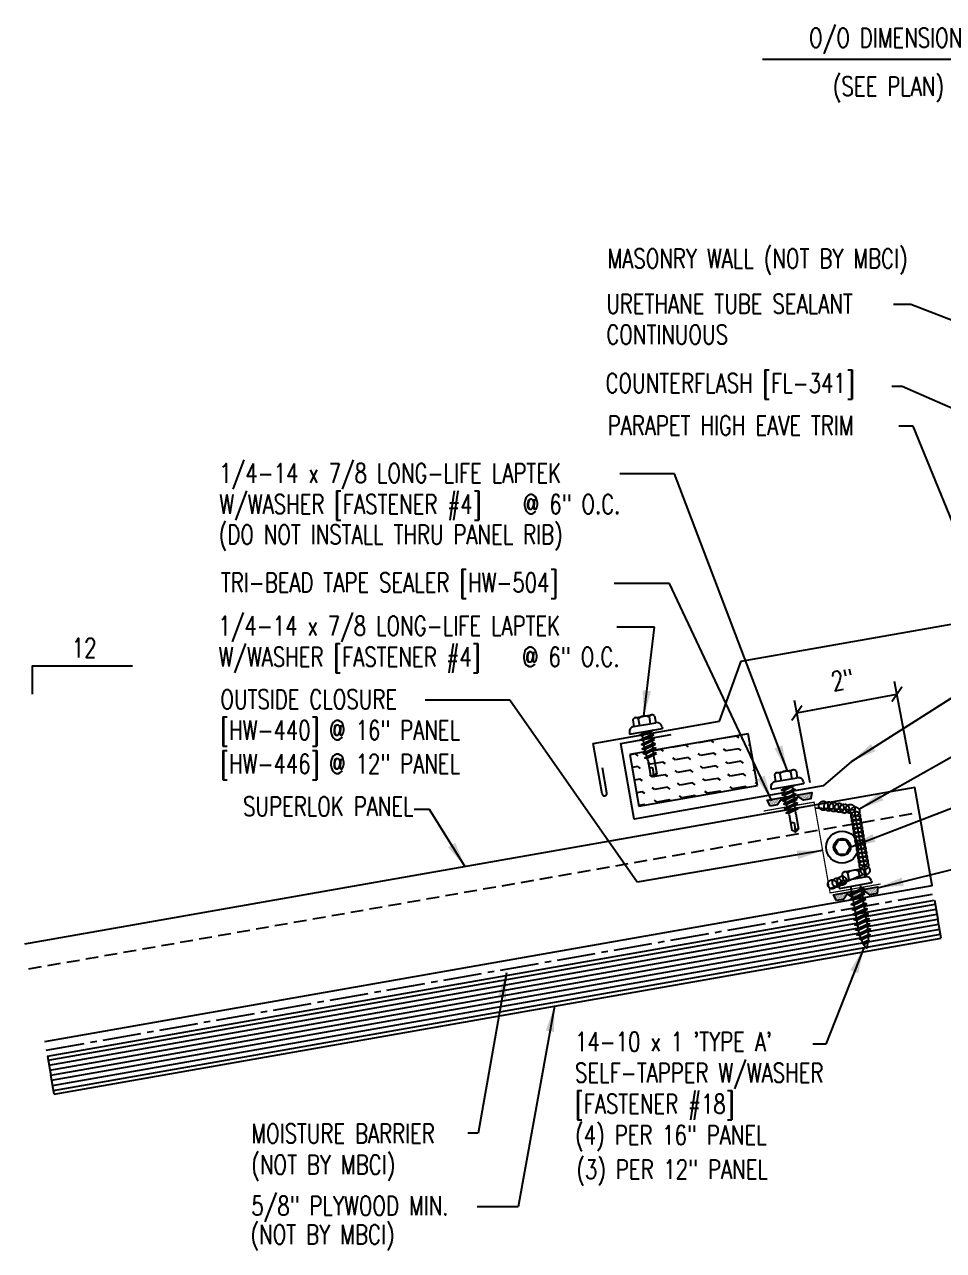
# Model space of a CAD drawing. Header units: inches. Extents: x 9.2 to 41.3, y 11.1 to 35.
# Drawn here: x 9.2 to 27.13, y 11.11 to 35.03 of the extents above; entities that cross this region are included whole.
import ezdxf
from ezdxf.enums import TextEntityAlignment as Align

# ---------------------------------------------------------------- set-up
doc = ezdxf.new("R2010")
doc.units = ezdxf.units.IN
doc.header["$MEASUREMENT"] = 0
doc.linetypes.add('CENTER2', pattern=[1.125, 0.75, -0.125, 0.125, -0.125])
doc.linetypes.add('DASH2', pattern=[0.1875, 0.125, -0.0625])
for name, color, linetype in [('BARRIER', 253, 'CENTER2'), ('CLO', 3, 'Continuous'), ('DIM', 2, 'Continuous'), ('FASTENER', 9, 'Continuous'), ('MARK', 1, 'Continuous'), ('PANEL', 11, 'Continuous'), ('SEALANT', 253, 'CENTER2'), ('TAPE', 8, 'Continuous'), ('TEXT', 2, 'Continuous'), ('THERMAL', 251, 'Continuous'), ('TRIM', 6, 'Continuous'), ('WOOD', 3, 'Continuous')]:
    doc.layers.add(name, color=color, linetype=linetype)
doc.styles.add('TEXT', font='SIMPLEX', dxfattribs={"width": 0.75, "height": 6})
doc.styles.add('TEXT1', font='ROMANS.shx', dxfattribs={"width": 0.75, "height": 0.375})
doc.dimstyles.new('DETAIL', dxfattribs={"dimscale": 4, "dimtxt": 0.375, "dimasz": 0.0625, "dimexe": 0.0625, "dimexo": 0.125, "dimgap": 0.0625, "dimtad": 1, "dimdec": 4, "dimzin": 3, "dimdsep": 46, "dimlunit": 4, "dimtxsty": 'TEXT1', "dimblk": 'ARCHTICK', "dimcen": 0.0625, "dimclrd": 7, "dimclre": 7, "dimclrt": 2, "dimadec": 0, "dimazin": 0, "dimtfac": 0.59375, "dimtdec": 4, "dimtmove": 0, "dimatfit": 3, "dimfxl": 0, "dimfrac": 2, "dimtolj": 1, "dimtzin": 3, "dimarcsym": 0})
doc.dimstyles.new('DETAIL$7', dxfattribs={"dimscale": 4, "dimtxt": 6, "dimasz": 0.125, "dimexe": 0.0625, "dimexo": 0.125, "dimgap": 0.0625, "dimtad": 1, "dimdec": 5, "dimzin": 3, "dimdsep": 46, "dimlunit": 4, "dimtxsty": 'TEXT', "dimblk": 'ARCHTICK', "dimcen": 0.0625, "dimclrd": 7, "dimclre": 7, "dimclrt": 2, "dimadec": 0, "dimazin": 0, "dimtfac": 0.666667, "dimtdec": 5, "dimtmove": 0, "dimatfit": 3, "dimfxl": 0, "dimfrac": 2, "dimtolj": 1, "dimtzin": 3, "dimarcsym": 0})

# ---------------------------------------------------------------- blocks, each defined once
blk = doc.blocks.new('MB_DW4')
at = {"layer": 'FASTENER'}
for p, q in [((-0.217, 0.305), (-0.217, 0.171)), ((-0.163, 0.337), (0.159, 0.337)), ((-0.108, 0.305), (-0.108, 0.171)), ((0.105, 0.305), (0.105, 0.171)), ((0.214, 0.305), (0.214, 0.171)), ((-0.326, 0.071), (-0.326, 0.037)), ((-0.326, 0.037), (0.322, 0.037)), ((-0.226, 0.171), (0.214, 0.171)), ((-0.141, -0.014), (0.037, 0.037)), ((-0.105, -0.034), (0.137, 0.035)), ((-0.088, 0.037), (-0.088, 0.001)), ((-0.088, 0.037), (0.085, 0.037)), ((0.085, 0.037), (0.134, 0.037)), ((0.085, 0.02), (0.085, -0.041)), ((0.137, 0.035), (0.134, 0.037)), ((0.322, 0.071), (0.322, 0.037)), ((-0.105, -0.034), (-0.141, -0.014)), ((-0.141, -0.105), (0.102, -0.036)), ((-0.105, -0.125), (-0.141, -0.105)), ((-0.141, -0.196), (0.102, -0.127)), ((-0.105, -0.216), (-0.141, -0.196)), ((-0.141, -0.287), (0.102, -0.217)), ((-0.105, -0.125), (0.137, -0.056)), ((-0.105, -0.216), (0.137, -0.147)), ((-0.105, -0.307), (0.137, -0.238)), ((-0.088, -0.029), (-0.088, -0.09)), ((-0.088, -0.12), (-0.088, -0.181)), ((-0.084, -0.27), (-0.088, -0.211)), ((0.084, -0.223), (0.085, -0.211)), ((0.085, -0.071), (0.085, -0.131)), ((0.085, -0.162), (0.085, -0.211)), ((0.137, -0.056), (0.102, -0.036)), ((0.137, -0.147), (0.102, -0.127)), ((0.137, -0.238), (0.102, -0.217)), ((-0.105, -0.307), (-0.141, -0.287)), ((-0.141, -0.378), (0.102, -0.308)), ((-0.105, -0.398), (-0.141, -0.378)), ((-0.122, -0.463), (0.089, -0.403)), ((-0.086, -0.483), (-0.122, -0.463)), ((-0.105, -0.398), (0.137, -0.328)), ((-0.086, -0.483), (0.124, -0.423)), ((-0.078, -0.36), (-0.082, -0.3)), ((-0.071, -0.449), (-0.075, -0.389)), ((-0.066, -0.516), (-0.069, -0.478)), ((0.063, -0.515), (0.068, -0.439)), ((0.071, -0.408), (0.075, -0.346)), ((0.077, -0.315), (0.082, -0.253)), ((0.124, -0.423), (0.089, -0.403)), ((0.137, -0.328), (0.102, -0.308)), ((-0.066, -0.516), (-0.066, -0.82)), ((-0.003, -0.854), (0.009, -0.714)), ((0.063, -0.516), (0.063, -0.82)), ((-0.002, -0.866), (-0.066, -0.82)), ((-0.002, -0.866), (0.063, -0.82))]:
    blk.add_line(p, q, dxfattribs=at)
for centre, radius, start, end in [((-0.163, 0.274), 0.0628, 29.8754, 150.1246), ((-0.002, 0.141), 0.196, 56.9974, 123.0026), ((0.159, 0.274), 0.0628, 29.8754, 150.1246), ((-0.226, 0.071), 0.1, 90, 180), ((0.222, 0.071), 0.1, 0, 90), ((-0.036, -0.723), 0.0461, 11.1445, 130.906), ((0.073, -0.516), 0.01, 175.9484, 180), ((0.039, -0.855), 0.0422, 55.4585, 194.8454)]:
    blk.add_arc(centre, radius, start, end, dxfattribs=at)
blk = doc.blocks.new('*X2')
at = {"color": 0}
for p, q in [((-0.434, 0.135), (-0.434, 0.135)), ((-0.434, 0.123), (-0.434, 0.123)), ((-0.422, 0.141), (-0.422, 0.141)), ((-0.422, 0.129), (-0.422, 0.129)), ((-0.422, 0.117), (-0.422, 0.117)), ((-0.422, 0.105), (-0.422, 0.105)), ((-0.422, 0.094), (-0.422, 0.094)), ((-0.422, 0.082), (-0.422, 0.082)), ((-0.41, 0.135), (-0.41, 0.135)), ((-0.41, 0.123), (-0.41, 0.123)), ((-0.41, 0.111), (-0.41, 0.111)), ((-0.41, 0.1), (-0.41, 0.1)), ((-0.41, 0.088), (-0.41, 0.088)), ((-0.41, 0.076), (-0.41, 0.076)), ((-0.41, 0.064), (-0.41, 0.064)), ((-0.41, 0.053), (-0.41, 0.053)), ((-0.41, 0.041), (-0.41, 0.041)), ((-0.398, 0.141), (-0.398, 0.141)), ((-0.398, 0.129), (-0.398, 0.129)), ((-0.398, 0.117), (-0.398, 0.117)), ((-0.398, 0.105), (-0.398, 0.105)), ((-0.398, 0.094), (-0.398, 0.094)), ((-0.398, 0.082), (-0.398, 0.082)), ((-0.398, 0.07), (-0.398, 0.07)), ((-0.398, 0.059), (-0.398, 0.059)), ((-0.398, 0.047), (-0.398, 0.047)), ((-0.398, 0.035), (-0.398, 0.035)), ((-0.398, 0.023), (-0.398, 0.023)), ((-0.387, 0.135), (-0.387, 0.135)), ((-0.387, 0.123), (-0.387, 0.123)), ((-0.387, 0.111), (-0.387, 0.111)), ((-0.387, 0.1), (-0.387, 0.1)), ((-0.387, 0.088), (-0.387, 0.088)), ((-0.387, 0.076), (-0.387, 0.076)), ((-0.387, 0.064), (-0.387, 0.064)), ((-0.387, 0.053), (-0.387, 0.053)), ((-0.387, 0.041), (-0.387, 0.041)), ((-0.387, 0.029), (-0.387, 0.029)), ((-0.375, 0.141), (-0.375, 0.141)), ((-0.375, 0.129), (-0.375, 0.129)), ((-0.375, 0.117), (-0.375, 0.117)), ((-0.375, 0.105), (-0.375, 0.105)), ((-0.375, 0.094), (-0.375, 0.094)), ((-0.375, 0.082), (-0.375, 0.082)), ((-0.375, 0.07), (-0.375, 0.07)), ((-0.375, 0.059), (-0.375, 0.059)), ((-0.375, 0.047), (-0.375, 0.047)), ((-0.375, 0.035), (-0.375, 0.035)), ((-0.375, 0.023), (-0.375, 0.023)), ((-0.363, 0.135), (-0.363, 0.135)), ((-0.363, 0.123), (-0.363, 0.123)), ((-0.363, 0.111), (-0.363, 0.111)), ((-0.363, 0.1), (-0.363, 0.1)), ((-0.363, 0.088), (-0.363, 0.088)), ((-0.363, 0.076), (-0.363, 0.076)), ((-0.363, 0.064), (-0.363, 0.064)), ((-0.363, 0.053), (-0.363, 0.053)), ((-0.363, 0.041), (-0.363, 0.041)), ((-0.363, 0.029), (-0.363, 0.029)), ((-0.352, 0.141), (-0.352, 0.141)), ((-0.352, 0.129), (-0.352, 0.129)), ((-0.352, 0.117), (-0.352, 0.117)), ((-0.352, 0.105), (-0.352, 0.105)), ((-0.352, 0.094), (-0.352, 0.094)), ((-0.352, 0.082), (-0.352, 0.082)), ((-0.352, 0.07), (-0.352, 0.07)), ((-0.352, 0.059), (-0.352, 0.059)), ((-0.352, 0.047), (-0.352, 0.047)), ((-0.352, 0.035), (-0.352, 0.035)), ((-0.352, 0.023), (-0.352, 0.023)), ((-0.34, 0.135), (-0.34, 0.135)), ((-0.34, 0.123), (-0.34, 0.123)), ((-0.34, 0.111), (-0.34, 0.111)), ((-0.34, 0.1), (-0.34, 0.1)), ((-0.34, 0.088), (-0.34, 0.088)), ((-0.34, 0.076), (-0.34, 0.076)), ((-0.34, 0.064), (-0.34, 0.064)), ((-0.34, 0.053), (-0.34, 0.053)), ((-0.34, 0.041), (-0.34, 0.041)), ((-0.34, 0.029), (-0.34, 0.029)), ((-0.328, 0.141), (-0.328, 0.141)), ((-0.328, 0.129), (-0.328, 0.129)), ((-0.328, 0.117), (-0.328, 0.117)), ((-0.328, 0.105), (-0.328, 0.105)), ((-0.328, 0.094), (-0.328, 0.094)), ((-0.328, 0.082), (-0.328, 0.082)), ((-0.328, 0.07), (-0.328, 0.07)), ((-0.328, 0.059), (-0.328, 0.059)), ((-0.328, 0.047), (-0.328, 0.047)), ((-0.328, 0.035), (-0.328, 0.035)), ((-0.328, 0.023), (-0.328, 0.023)), ((-0.316, 0.135), (-0.316, 0.135)), ((-0.316, 0.123), (-0.316, 0.123)), ((-0.316, 0.111), (-0.316, 0.111)), ((-0.316, 0.1), (-0.316, 0.1)), ((-0.316, 0.088), (-0.316, 0.088)), ((-0.316, 0.076), (-0.316, 0.076)), ((-0.316, 0.064), (-0.316, 0.064)), ((-0.316, 0.053), (-0.316, 0.053)), ((-0.316, 0.041), (-0.316, 0.041)), ((-0.316, 0.029), (-0.316, 0.029)), ((-0.305, 0.141), (-0.305, 0.141)), ((-0.305, 0.129), (-0.305, 0.129)), ((-0.305, 0.117), (-0.305, 0.117)), ((-0.305, 0.105), (-0.305, 0.105)), ((-0.305, 0.094), (-0.305, 0.094)), ((-0.305, 0.082), (-0.305, 0.082)), ((-0.305, 0.07), (-0.305, 0.07)), ((-0.305, 0.059), (-0.305, 0.059)), ((-0.305, 0.047), (-0.305, 0.047)), ((-0.305, 0.035), (-0.305, 0.035)), ((-0.305, 0.023), (-0.305, 0.023)), ((-0.293, 0.135), (-0.293, 0.135)), ((-0.293, 0.123), (-0.293, 0.123)), ((-0.293, 0.111), (-0.293, 0.111)), ((-0.293, 0.1), (-0.293, 0.1)), ((-0.293, 0.088), (-0.293, 0.088)), ((-0.293, 0.076), (-0.293, 0.076)), ((-0.293, 0.064), (-0.293, 0.064)), ((-0.293, 0.053), (-0.293, 0.053)), ((-0.293, 0.041), (-0.293, 0.041)), ((-0.293, 0.029), (-0.293, 0.029)), ((-0.281, 0.141), (-0.281, 0.141)), ((-0.281, 0.129), (-0.281, 0.129)), ((-0.281, 0.117), (-0.281, 0.117)), ((-0.281, 0.105), (-0.281, 0.105)), ((-0.281, 0.094), (-0.281, 0.094)), ((-0.281, 0.082), (-0.281, 0.082)), ((-0.281, 0.07), (-0.281, 0.07)), ((-0.281, 0.059), (-0.281, 0.059)), ((-0.281, 0.047), (-0.281, 0.047)), ((-0.281, 0.035), (-0.281, 0.035)), ((-0.281, 0.023), (-0.281, 0.023)), ((-0.27, 0.135), (-0.27, 0.135)), ((-0.27, 0.123), (-0.27, 0.123)), ((-0.27, 0.111), (-0.27, 0.111)), ((-0.27, 0.1), (-0.27, 0.1)), ((-0.27, 0.088), (-0.27, 0.088)), ((-0.27, 0.076), (-0.27, 0.076)), ((-0.27, 0.064), (-0.27, 0.064)), ((-0.27, 0.053), (-0.27, 0.053)), ((-0.27, 0.041), (-0.27, 0.041)), ((-0.27, 0.029), (-0.27, 0.029)), ((-0.258, 0.141), (-0.258, 0.141)), ((-0.258, 0.129), (-0.258, 0.129)), ((-0.258, 0.117), (-0.258, 0.117)), ((-0.258, 0.105), (-0.258, 0.105)), ((-0.258, 0.094), (-0.258, 0.094)), ((-0.258, 0.082), (-0.258, 0.082)), ((-0.258, 0.07), (-0.258, 0.07)), ((-0.258, 0.059), (-0.258, 0.059)), ((-0.258, 0.047), (-0.258, 0.047)), ((-0.258, 0.035), (-0.258, 0.035)), ((-0.258, 0.023), (-0.258, 0.023)), ((-0.246, 0.135), (-0.246, 0.135)), ((-0.246, 0.123), (-0.246, 0.123)), ((-0.246, 0.111), (-0.246, 0.111)), ((-0.246, 0.1), (-0.246, 0.1)), ((-0.246, 0.088), (-0.246, 0.088)), ((-0.246, 0.076), (-0.246, 0.076)), ((-0.246, 0.064), (-0.246, 0.064)), ((-0.246, 0.053), (-0.246, 0.053)), ((-0.246, 0.041), (-0.246, 0.041)), ((-0.234, 0.141), (-0.234, 0.141)), ((-0.234, 0.129), (-0.234, 0.129)), ((-0.234, 0.117), (-0.234, 0.117)), ((-0.234, 0.105), (-0.234, 0.105)), ((-0.234, 0.094), (-0.234, 0.094)), ((-0.234, 0.082), (-0.234, 0.082)), ((-0.234, 0.07), (-0.234, 0.07)), ((-0.234, 0.059), (-0.234, 0.059)), ((-0.234, 0.047), (-0.234, 0.047)), ((-0.223, 0.135), (-0.223, 0.135)), ((-0.223, 0.123), (-0.223, 0.123)), ((-0.223, 0.111), (-0.223, 0.111)), ((-0.223, 0.1), (-0.223, 0.1)), ((-0.223, 0.088), (-0.223, 0.088)), ((-0.223, 0.076), (-0.223, 0.076)), ((-0.223, 0.064), (-0.223, 0.064)), ((-0.211, 0.141), (-0.211, 0.141)), ((-0.211, 0.129), (-0.211, 0.129)), ((-0.211, 0.117), (-0.211, 0.117)), ((-0.211, 0.105), (-0.211, 0.105)), ((-0.211, 0.094), (-0.211, 0.094)), ((-0.211, 0.082), (-0.211, 0.082)), ((-0.211, 0.07), (-0.211, 0.07)), ((-0.199, 0.135), (-0.199, 0.135)), ((-0.199, 0.123), (-0.199, 0.123)), ((-0.199, 0.111), (-0.199, 0.111)), ((-0.199, 0.1), (-0.199, 0.1)), ((-0.199, 0.088), (-0.199, 0.088)), ((-0.188, 0.141), (-0.188, 0.141)), ((-0.188, 0.129), (-0.188, 0.129)), ((-0.188, 0.117), (-0.188, 0.117)), ((-0.188, 0.105), (-0.188, 0.105)), ((-0.188, 0.094), (-0.188, 0.094)), ((-0.176, 0.135), (-0.176, 0.135)), ((-0.176, 0.123), (-0.176, 0.123)), ((-0.176, 0.111), (-0.176, 0.111)), ((-0.164, 0.141), (-0.164, 0.141)), ((-0.164, 0.129), (-0.164, 0.129)), ((-0.164, 0.117), (-0.164, 0.117)), ((-0.164, 0.105), (-0.164, 0.105)), ((-0.152, 0.135), (-0.152, 0.135)), ((-0.152, 0.123), (-0.152, 0.123)), ((-0.152, 0.111), (-0.152, 0.111)), ((-0.152, 0.1), (-0.152, 0.1)), ((-0.141, 0.141), (-0.141, 0.141)), ((-0.141, 0.129), (-0.141, 0.129)), ((-0.141, 0.117), (-0.141, 0.117)), ((-0.141, 0.105), (-0.141, 0.105)), ((-0.141, 0.094), (-0.141, 0.094)), ((-0.141, 0.082), (-0.141, 0.082)), ((-0.129, 0.135), (-0.129, 0.135)), ((-0.129, 0.123), (-0.129, 0.123)), ((-0.129, 0.111), (-0.129, 0.111)), ((-0.129, 0.1), (-0.129, 0.1)), ((-0.129, 0.088), (-0.129, 0.088)), ((-0.129, 0.076), (-0.129, 0.076)), ((-0.117, 0.141), (-0.117, 0.141)), ((-0.117, 0.129), (-0.117, 0.129)), ((-0.117, 0.117), (-0.117, 0.117)), ((-0.117, 0.105), (-0.117, 0.105)), ((-0.117, 0.094), (-0.117, 0.094)), ((-0.117, 0.082), (-0.117, 0.082)), ((-0.117, 0.07), (-0.117, 0.07)), ((-0.117, 0.059), (-0.117, 0.059)), ((-0.105, 0.135), (-0.105, 0.135)), ((-0.105, 0.123), (-0.105, 0.123)), ((-0.105, 0.111), (-0.105, 0.111)), ((-0.105, 0.1), (-0.105, 0.1)), ((-0.105, 0.088), (-0.105, 0.088)), ((-0.105, 0.076), (-0.105, 0.076)), ((-0.105, 0.064), (-0.105, 0.064)), ((-0.105, 0.053), (-0.105, 0.053)), ((-0.094, 0.141), (-0.094, 0.141)), ((-0.094, 0.129), (-0.094, 0.129)), ((-0.094, 0.117), (-0.094, 0.117)), ((-0.094, 0.105), (-0.094, 0.105)), ((-0.094, 0.094), (-0.094, 0.094)), ((-0.094, 0.082), (-0.094, 0.082)), ((-0.094, 0.07), (-0.094, 0.07)), ((-0.094, 0.059), (-0.094, 0.059)), ((-0.094, 0.047), (-0.094, 0.047)), ((-0.094, 0.035), (-0.094, 0.035)), ((-0.082, 0.135), (-0.082, 0.135)), ((-0.082, 0.123), (-0.082, 0.123)), ((-0.082, 0.111), (-0.082, 0.111)), ((-0.082, 0.1), (-0.082, 0.1)), ((-0.082, 0.088), (-0.082, 0.088)), ((-0.082, 0.076), (-0.082, 0.076)), ((-0.082, 0.064), (-0.082, 0.064)), ((-0.082, 0.053), (-0.082, 0.053)), ((-0.082, 0.041), (-0.082, 0.041)), ((-0.082, 0.029), (-0.082, 0.029)), ((-0.07, 0.141), (-0.07, 0.141)), ((-0.07, 0.129), (-0.07, 0.129)), ((-0.07, 0.117), (-0.07, 0.117)), ((-0.07, 0.105), (-0.07, 0.105)), ((-0.07, 0.094), (-0.07, 0.094)), ((-0.07, 0.082), (-0.07, 0.082)), ((-0.07, 0.07), (-0.07, 0.07)), ((-0.07, 0.059), (-0.07, 0.059)), ((-0.07, 0.047), (-0.07, 0.047)), ((-0.07, 0.035), (-0.07, 0.035)), ((-0.07, 0.023), (-0.07, 0.023)), ((-0.059, 0.135), (-0.059, 0.135)), ((-0.059, 0.123), (-0.059, 0.123)), ((-0.059, 0.111), (-0.059, 0.111)), ((-0.059, 0.1), (-0.059, 0.1)), ((-0.059, 0.088), (-0.059, 0.088)), ((-0.059, 0.076), (-0.059, 0.076)), ((-0.059, 0.064), (-0.059, 0.064)), ((-0.059, 0.053), (-0.059, 0.053)), ((-0.059, 0.041), (-0.059, 0.041)), ((-0.059, 0.029), (-0.059, 0.029)), ((-0.047, 0.141), (-0.047, 0.141)), ((-0.047, 0.129), (-0.047, 0.129)), ((-0.047, 0.117), (-0.047, 0.117)), ((-0.047, 0.105), (-0.047, 0.105)), ((-0.047, 0.094), (-0.047, 0.094)), ((-0.047, 0.082), (-0.047, 0.082)), ((-0.047, 0.07), (-0.047, 0.07)), ((-0.047, 0.059), (-0.047, 0.059)), ((-0.047, 0.047), (-0.047, 0.047)), ((-0.047, 0.035), (-0.047, 0.035)), ((-0.047, 0.023), (-0.047, 0.023)), ((-0.035, 0.135), (-0.035, 0.135)), ((-0.035, 0.123), (-0.035, 0.123)), ((-0.035, 0.111), (-0.035, 0.111)), ((-0.035, 0.1), (-0.035, 0.1)), ((-0.035, 0.088), (-0.035, 0.088)), ((-0.035, 0.076), (-0.035, 0.076)), ((-0.035, 0.064), (-0.035, 0.064)), ((-0.035, 0.053), (-0.035, 0.053)), ((-0.035, 0.041), (-0.035, 0.041)), ((-0.035, 0.029), (-0.035, 0.029)), ((-0.023, 0.141), (-0.023, 0.141)), ((-0.023, 0.129), (-0.023, 0.129)), ((-0.023, 0.117), (-0.023, 0.117)), ((-0.023, 0.105), (-0.023, 0.105)), ((-0.023, 0.094), (-0.023, 0.094)), ((-0.023, 0.082), (-0.023, 0.082)), ((-0.023, 0.07), (-0.023, 0.07)), ((-0.023, 0.059), (-0.023, 0.059)), ((-0.023, 0.047), (-0.023, 0.047)), ((-0.023, 0.035), (-0.023, 0.035)), ((-0.023, 0.023), (-0.023, 0.023)), ((-0.012, 0.135), (-0.012, 0.135)), ((-0.012, 0.123), (-0.012, 0.123)), ((-0.012, 0.111), (-0.012, 0.111)), ((-0.012, 0.1), (-0.012, 0.1)), ((-0.012, 0.088), (-0.012, 0.088)), ((-0.012, 0.076), (-0.012, 0.076)), ((-0.012, 0.064), (-0.012, 0.064)), ((-0.012, 0.053), (-0.012, 0.053)), ((-0.012, 0.041), (-0.012, 0.041)), ((-0.012, 0.029), (-0.012, 0.029)), ((0, 0.141), (0, 0.141)), ((0, 0.129), (0, 0.129)), ((0, 0.117), (0, 0.117)), ((0, 0.105), (0, 0.105)), ((0, 0.094), (0, 0.094)), ((0, 0.082), (0, 0.082)), ((0, 0.07), (0, 0.07)), ((0, 0.059), (0, 0.059)), ((0, 0.047), (0, 0.047)), ((0, 0.035), (0, 0.035)), ((0, 0.023), (0, 0.023)), ((0.012, 0.135), (0.012, 0.135)), ((0.012, 0.123), (0.012, 0.123)), ((0.012, 0.111), (0.012, 0.111)), ((0.012, 0.1), (0.012, 0.1)), ((0.012, 0.088), (0.012, 0.088)), ((0.012, 0.076), (0.012, 0.076)), ((0.012, 0.064), (0.012, 0.064)), ((0.012, 0.053), (0.012, 0.053)), ((0.012, 0.041), (0.012, 0.041)), ((0.012, 0.029), (0.012, 0.029)), ((0.023, 0.141), (0.023, 0.141)), ((0.023, 0.129), (0.023, 0.129)), ((0.023, 0.117), (0.023, 0.117)), ((0.023, 0.105), (0.023, 0.105)), ((0.023, 0.094), (0.023, 0.094)), ((0.023, 0.082), (0.023, 0.082)), ((0.023, 0.07), (0.023, 0.07)), ((0.023, 0.059), (0.023, 0.059)), ((0.023, 0.047), (0.023, 0.047)), ((0.023, 0.035), (0.023, 0.035)), ((0.023, 0.023), (0.023, 0.023)), ((0.035, 0.135), (0.035, 0.135)), ((0.035, 0.123), (0.035, 0.123)), ((0.035, 0.111), (0.035, 0.111)), ((0.035, 0.1), (0.035, 0.1)), ((0.035, 0.088), (0.035, 0.088)), ((0.035, 0.076), (0.035, 0.076)), ((0.035, 0.064), (0.035, 0.064)), ((0.035, 0.053), (0.035, 0.053)), ((0.035, 0.041), (0.035, 0.041)), ((0.035, 0.029), (0.035, 0.029)), ((0.047, 0.141), (0.047, 0.141)), ((0.047, 0.129), (0.047, 0.129)), ((0.047, 0.117), (0.047, 0.117)), ((0.047, 0.105), (0.047, 0.105)), ((0.047, 0.094), (0.047, 0.094)), ((0.047, 0.082), (0.047, 0.082)), ((0.047, 0.07), (0.047, 0.07)), ((0.047, 0.059), (0.047, 0.059)), ((0.047, 0.047), (0.047, 0.047)), ((0.047, 0.035), (0.047, 0.035)), ((0.047, 0.023), (0.047, 0.023)), ((0.059, 0.135), (0.059, 0.135)), ((0.059, 0.123), (0.059, 0.123)), ((0.059, 0.111), (0.059, 0.111)), ((0.059, 0.1), (0.059, 0.1)), ((0.059, 0.088), (0.059, 0.088)), ((0.059, 0.076), (0.059, 0.076)), ((0.059, 0.064), (0.059, 0.064)), ((0.059, 0.053), (0.059, 0.053)), ((0.059, 0.041), (0.059, 0.041)), ((0.059, 0.029), (0.059, 0.029)), ((0.07, 0.141), (0.07, 0.141)), ((0.07, 0.129), (0.07, 0.129)), ((0.07, 0.117), (0.07, 0.117)), ((0.07, 0.105), (0.07, 0.105)), ((0.07, 0.094), (0.07, 0.094)), ((0.07, 0.082), (0.07, 0.082)), ((0.07, 0.07), (0.07, 0.07)), ((0.07, 0.059), (0.07, 0.059)), ((0.07, 0.047), (0.07, 0.047)), ((0.07, 0.035), (0.07, 0.035)), ((0.07, 0.023), (0.07, 0.023)), ((0.082, 0.135), (0.082, 0.135)), ((0.082, 0.123), (0.082, 0.123)), ((0.082, 0.111), (0.082, 0.111)), ((0.082, 0.1), (0.082, 0.1)), ((0.082, 0.088), (0.082, 0.088)), ((0.082, 0.076), (0.082, 0.076)), ((0.082, 0.064), (0.082, 0.064)), ((0.082, 0.053), (0.082, 0.053)), ((0.082, 0.041), (0.082, 0.041)), ((0.082, 0.029), (0.082, 0.029)), ((0.094, 0.141), (0.094, 0.141)), ((0.094, 0.129), (0.094, 0.129)), ((0.094, 0.117), (0.094, 0.117)), ((0.094, 0.105), (0.094, 0.105)), ((0.094, 0.094), (0.094, 0.094)), ((0.094, 0.082), (0.094, 0.082)), ((0.094, 0.07), (0.094, 0.07)), ((0.094, 0.059), (0.094, 0.059)), ((0.094, 0.047), (0.094, 0.047)), ((0.094, 0.035), (0.094, 0.035)), ((0.105, 0.135), (0.105, 0.135)), ((0.105, 0.123), (0.105, 0.123)), ((0.105, 0.111), (0.105, 0.111)), ((0.105, 0.1), (0.105, 0.1)), ((0.105, 0.088), (0.105, 0.088)), ((0.105, 0.076), (0.105, 0.076)), ((0.105, 0.064), (0.105, 0.064)), ((0.105, 0.053), (0.105, 0.053)), ((0.117, 0.141), (0.117, 0.141)), ((0.117, 0.129), (0.117, 0.129)), ((0.117, 0.117), (0.117, 0.117)), ((0.117, 0.105), (0.117, 0.105)), ((0.117, 0.094), (0.117, 0.094)), ((0.117, 0.082), (0.117, 0.082)), ((0.117, 0.07), (0.117, 0.07)), ((0.117, 0.059), (0.117, 0.059)), ((0.129, 0.135), (0.129, 0.135)), ((0.129, 0.123), (0.129, 0.123)), ((0.129, 0.111), (0.129, 0.111)), ((0.129, 0.1), (0.129, 0.1)), ((0.129, 0.088), (0.129, 0.088)), ((0.129, 0.076), (0.129, 0.076)), ((0.141, 0.141), (0.141, 0.141)), ((0.141, 0.129), (0.141, 0.129)), ((0.141, 0.117), (0.141, 0.117)), ((0.141, 0.105), (0.141, 0.105)), ((0.141, 0.094), (0.141, 0.094)), ((0.141, 0.082), (0.141, 0.082)), ((0.152, 0.135), (0.152, 0.135)), ((0.152, 0.123), (0.152, 0.123)), ((0.152, 0.111), (0.152, 0.111)), ((0.152, 0.1), (0.152, 0.1)), ((0.164, 0.141), (0.164, 0.141)), ((0.164, 0.129), (0.164, 0.129)), ((0.164, 0.117), (0.164, 0.117)), ((0.164, 0.105), (0.164, 0.105)), ((0.176, 0.135), (0.176, 0.135)), ((0.176, 0.123), (0.176, 0.123)), ((0.176, 0.111), (0.176, 0.111)), ((0.188, 0.141), (0.188, 0.141)), ((0.188, 0.129), (0.188, 0.129)), ((0.188, 0.117), (0.188, 0.117)), ((0.188, 0.105), (0.188, 0.105)), ((0.188, 0.094), (0.188, 0.094)), ((0.199, 0.135), (0.199, 0.135)), ((0.199, 0.123), (0.199, 0.123)), ((0.199, 0.111), (0.199, 0.111)), ((0.199, 0.1), (0.199, 0.1)), ((0.199, 0.088), (0.199, 0.088)), ((0.211, 0.141), (0.211, 0.141)), ((0.211, 0.129), (0.211, 0.129)), ((0.211, 0.117), (0.211, 0.117)), ((0.211, 0.105), (0.211, 0.105)), ((0.211, 0.094), (0.211, 0.094)), ((0.211, 0.082), (0.211, 0.082)), ((0.211, 0.07), (0.211, 0.07)), ((0.223, 0.135), (0.223, 0.135)), ((0.223, 0.123), (0.223, 0.123)), ((0.223, 0.111), (0.223, 0.111)), ((0.223, 0.1), (0.223, 0.1)), ((0.223, 0.088), (0.223, 0.088)), ((0.223, 0.076), (0.223, 0.076)), ((0.223, 0.064), (0.223, 0.064)), ((0.234, 0.141), (0.234, 0.141)), ((0.234, 0.129), (0.234, 0.129)), ((0.234, 0.117), (0.234, 0.117)), ((0.234, 0.105), (0.234, 0.105)), ((0.234, 0.094), (0.234, 0.094)), ((0.234, 0.082), (0.234, 0.082)), ((0.234, 0.07), (0.234, 0.07)), ((0.234, 0.059), (0.234, 0.059)), ((0.234, 0.047), (0.234, 0.047)), ((0.246, 0.135), (0.246, 0.135)), ((0.246, 0.123), (0.246, 0.123)), ((0.246, 0.111), (0.246, 0.111)), ((0.246, 0.1), (0.246, 0.1)), ((0.246, 0.088), (0.246, 0.088)), ((0.246, 0.076), (0.246, 0.076)), ((0.246, 0.064), (0.246, 0.064)), ((0.246, 0.053), (0.246, 0.053)), ((0.246, 0.041), (0.246, 0.041)), ((0.258, 0.141), (0.258, 0.141)), ((0.258, 0.129), (0.258, 0.129)), ((0.258, 0.117), (0.258, 0.117)), ((0.258, 0.105), (0.258, 0.105)), ((0.258, 0.094), (0.258, 0.094)), ((0.258, 0.082), (0.258, 0.082)), ((0.258, 0.07), (0.258, 0.07)), ((0.258, 0.059), (0.258, 0.059)), ((0.258, 0.047), (0.258, 0.047)), ((0.258, 0.035), (0.258, 0.035)), ((0.258, 0.023), (0.258, 0.023)), ((0.27, 0.135), (0.27, 0.135)), ((0.27, 0.123), (0.27, 0.123)), ((0.27, 0.111), (0.27, 0.111)), ((0.27, 0.1), (0.27, 0.1)), ((0.27, 0.088), (0.27, 0.088)), ((0.27, 0.076), (0.27, 0.076)), ((0.27, 0.064), (0.27, 0.064)), ((0.27, 0.053), (0.27, 0.053)), ((0.27, 0.041), (0.27, 0.041)), ((0.27, 0.029), (0.27, 0.029)), ((0.281, 0.141), (0.281, 0.141)), ((0.281, 0.129), (0.281, 0.129)), ((0.281, 0.117), (0.281, 0.117)), ((0.281, 0.105), (0.281, 0.105)), ((0.281, 0.094), (0.281, 0.094)), ((0.281, 0.082), (0.281, 0.082)), ((0.281, 0.07), (0.281, 0.07)), ((0.281, 0.059), (0.281, 0.059)), ((0.281, 0.047), (0.281, 0.047)), ((0.281, 0.035), (0.281, 0.035)), ((0.281, 0.023), (0.281, 0.023)), ((0.293, 0.135), (0.293, 0.135)), ((0.293, 0.123), (0.293, 0.123)), ((0.293, 0.111), (0.293, 0.111)), ((0.293, 0.1), (0.293, 0.1)), ((0.293, 0.088), (0.293, 0.088)), ((0.293, 0.076), (0.293, 0.076)), ((0.293, 0.064), (0.293, 0.064)), ((0.293, 0.053), (0.293, 0.053)), ((0.293, 0.041), (0.293, 0.041)), ((0.293, 0.029), (0.293, 0.029)), ((0.305, 0.141), (0.305, 0.141)), ((0.305, 0.129), (0.305, 0.129)), ((0.305, 0.117), (0.305, 0.117)), ((0.305, 0.105), (0.305, 0.105)), ((0.305, 0.094), (0.305, 0.094)), ((0.305, 0.082), (0.305, 0.082)), ((0.305, 0.07), (0.305, 0.07)), ((0.305, 0.059), (0.305, 0.059)), ((0.305, 0.047), (0.305, 0.047)), ((0.305, 0.035), (0.305, 0.035)), ((0.305, 0.023), (0.305, 0.023)), ((0.316, 0.135), (0.316, 0.135)), ((0.316, 0.123), (0.316, 0.123)), ((0.316, 0.111), (0.316, 0.111)), ((0.316, 0.1), (0.316, 0.1)), ((0.316, 0.088), (0.316, 0.088)), ((0.316, 0.076), (0.316, 0.076)), ((0.316, 0.064), (0.316, 0.064)), ((0.316, 0.053), (0.316, 0.053)), ((0.316, 0.041), (0.316, 0.041)), ((0.316, 0.029), (0.316, 0.029)), ((0.328, 0.141), (0.328, 0.141)), ((0.328, 0.129), (0.328, 0.129)), ((0.328, 0.117), (0.328, 0.117)), ((0.328, 0.105), (0.328, 0.105)), ((0.328, 0.094), (0.328, 0.094)), ((0.328, 0.082), (0.328, 0.082)), ((0.328, 0.07), (0.328, 0.07)), ((0.328, 0.059), (0.328, 0.059)), ((0.328, 0.047), (0.328, 0.047)), ((0.328, 0.035), (0.328, 0.035)), ((0.328, 0.023), (0.328, 0.023)), ((0.34, 0.135), (0.34, 0.135)), ((0.34, 0.123), (0.34, 0.123)), ((0.34, 0.111), (0.34, 0.111)), ((0.34, 0.1), (0.34, 0.1)), ((0.34, 0.088), (0.34, 0.088)), ((0.34, 0.076), (0.34, 0.076)), ((0.34, 0.064), (0.34, 0.064)), ((0.34, 0.053), (0.34, 0.053)), ((0.34, 0.041), (0.34, 0.041)), ((0.34, 0.029), (0.34, 0.029)), ((0.352, 0.141), (0.352, 0.141)), ((0.352, 0.129), (0.352, 0.129)), ((0.352, 0.117), (0.352, 0.117)), ((0.352, 0.105), (0.352, 0.105)), ((0.352, 0.094), (0.352, 0.094)), ((0.352, 0.082), (0.352, 0.082)), ((0.352, 0.07), (0.352, 0.07)), ((0.352, 0.059), (0.352, 0.059)), ((0.352, 0.047), (0.352, 0.047)), ((0.352, 0.035), (0.352, 0.035)), ((0.352, 0.023), (0.352, 0.023)), ((0.363, 0.135), (0.363, 0.135)), ((0.363, 0.123), (0.363, 0.123)), ((0.363, 0.111), (0.363, 0.111)), ((0.363, 0.1), (0.363, 0.1)), ((0.363, 0.088), (0.363, 0.088)), ((0.363, 0.076), (0.363, 0.076)), ((0.363, 0.064), (0.363, 0.064)), ((0.363, 0.053), (0.363, 0.053)), ((0.363, 0.041), (0.363, 0.041)), ((0.363, 0.029), (0.363, 0.029)), ((0.375, 0.141), (0.375, 0.141)), ((0.375, 0.129), (0.375, 0.129)), ((0.375, 0.117), (0.375, 0.117)), ((0.375, 0.105), (0.375, 0.105)), ((0.375, 0.094), (0.375, 0.094)), ((0.375, 0.082), (0.375, 0.082)), ((0.375, 0.07), (0.375, 0.07)), ((0.375, 0.059), (0.375, 0.059)), ((0.375, 0.047), (0.375, 0.047)), ((0.375, 0.035), (0.375, 0.035)), ((0.375, 0.023), (0.375, 0.023)), ((0.387, 0.135), (0.387, 0.135)), ((0.387, 0.123), (0.387, 0.123)), ((0.387, 0.111), (0.387, 0.111)), ((0.387, 0.1), (0.387, 0.1)), ((0.387, 0.088), (0.387, 0.088)), ((0.387, 0.076), (0.387, 0.076)), ((0.387, 0.064), (0.387, 0.064)), ((0.387, 0.053), (0.387, 0.053)), ((0.387, 0.041), (0.387, 0.041)), ((0.387, 0.029), (0.387, 0.029)), ((0.398, 0.141), (0.398, 0.141)), ((0.398, 0.129), (0.398, 0.129)), ((0.398, 0.117), (0.398, 0.117)), ((0.398, 0.105), (0.398, 0.105)), ((0.398, 0.094), (0.398, 0.094)), ((0.398, 0.082), (0.398, 0.082)), ((0.398, 0.07), (0.398, 0.07)), ((0.398, 0.059), (0.398, 0.059)), ((0.398, 0.047), (0.398, 0.047)), ((0.398, 0.035), (0.398, 0.035)), ((0.398, 0.023), (0.398, 0.023)), ((0.41, 0.135), (0.41, 0.135)), ((0.41, 0.123), (0.41, 0.123)), ((0.41, 0.111), (0.41, 0.111)), ((0.41, 0.1), (0.41, 0.1)), ((0.41, 0.088), (0.41, 0.088)), ((0.41, 0.076), (0.41, 0.076)), ((0.41, 0.064), (0.41, 0.064)), ((0.41, 0.053), (0.41, 0.053)), ((0.41, 0.041), (0.41, 0.041)), ((0.422, 0.141), (0.422, 0.141)), ((0.422, 0.129), (0.422, 0.129)), ((0.422, 0.117), (0.422, 0.117)), ((0.422, 0.105), (0.422, 0.105)), ((0.422, 0.094), (0.422, 0.094)), ((0.422, 0.082), (0.422, 0.082)), ((0.434, 0.135), (0.434, 0.135)), ((0.434, 0.123), (0.434, 0.123))]:
    blk.add_line(p, q, dxfattribs=at)
blk = doc.blocks.new('MB_DBTAP')
at = {"layer": 'TAPE', "color": 9}
blk.add_lwpolyline([(-0.403, 0.018), (-0.442, 0.141), (0.442, 0.141), (0.403, 0.018), (0.26, 0.018), (0.17, 0.109), (0.079, 0.018), (0, 0.018), (-0.079, 0.018), (-0.17, 0.109), (-0.26, 0.018)], close=True, dxfattribs=at)
at = {"layer": 'TAPE', "color": 251}
blk.add_blockref('*X2', (0, 0), dxfattribs=at)
blk = doc.blocks.new('MB_516W')
blk.add_lwpolyline([(-0.078, 0.135), (-0.156, 0), (-0.078, -0.135), (0.078, -0.135), (0.156, 0), (0.078, 0.135)], close=True)
for radius in [0.312, 0.166]:
    blk.add_circle((0, 0), radius)
blk = doc.blocks.new('FD-F4')
at = {"layer": 'TEXT', "style": 'TEXT1', "width": 0.75}
for s, p in [('1/4-14 x 7/8 LONG-LIFE LAPTEK', (0.0047, -0.0408)), ('W/WASHER [FASTENER #4]', (0.0047, -0.1926))]:
    blk.add_text(s, height=0.09375, dxfattribs=at).set_placement(p)
blk.add_attdef('(QUANTITY)', (1.4847, -0.1926), '', height=0.0938, dxfattribs=at)
at = {"layer": 'TEXT', "style": 'TEXT1', "flags": 1}
for tag, p in [('Color', (0.0624, -0.4349)), ('Calc', (0.0624, -0.4349)), ('Opt1', (0.0624, -0.4349)), ('Opt2', (0.0624, -0.4349)), ('Opt3', (0.0624, -0.4349)), ('Description', (0.0624, -0.4349)), ('Multiple', (0.0624, -0.4349)), ('Part', (0.0624, -0.4349)), ('Spare1', (0.0624, -0.6224)), ('Spare2', (0.0624, -0.6224)), ('Spare3', (0.0624, -0.6224)), ('Spare4', (0.0624, -0.6224)), ('Spare5', (0.0624, -0.6224)), ('Spare6', (0.0624, -0.6224)), ('Spare7', (0.0624, -0.6224)), ('Spare8', (0.0624, -0.6224)), ('Spare9', (0.0624, -0.6224)), ('Spare10', (0.0624, -0.6224))]:
    blk.add_attdef(tag, p, '', height=0.0938, dxfattribs=at)
blk = doc.blocks.new('_ArchTick')
at = {"color": 0, "linetype": 'ByBlock', "const_width": 0.15}
blk.add_lwpolyline([(-0.5, -0.5), (0.5, 0.5)], dxfattribs=at)
blk = doc.blocks.new('*D16')
at = {"layer": 'DEFPOINTS', "color": 0}
for p in [(26.219, 21.96), (26.568, 20.103), (24.615, 19.737)]:
    blk.add_point(p, dxfattribs=at)
at = {"layer": 'DIM', "color": 7, "lineweight": -2}
for p, q in [((26.475, 20.594), (26.173, 22.205)), ((24.523, 20.228), (24.221, 21.839)), ((24.267, 21.593), (26.219, 21.96))]:
    blk.add_line(p, q, dxfattribs=at)
at = {"layer": 'DIM', "color": 7, "lineweight": -2, "xscale": 0.25, "yscale": 0.25, "zscale": 0.25}
for p, rotation in [((26.219, 21.96), 10.62576905230497), ((24.267, 21.593), 190.6257690523049)]:
    blk.add_blockref('_ArchTick', p, dxfattribs=dict(at, rotation=rotation))
at = {"layer": 'DIM', "color": 2, "insert": (25.156, 22.242), "char_height": 0.375, "attachment_point": 5, "rotation": 10.6258, "style": 'TEXT1'}
blk.add_mtext('\\A1;2"', dxfattribs=at)
blk = doc.blocks.new('slopl1')
at = {"layer": 'MARK', "color": 6}
blk.add_lwpolyline([(0, 0), (0, 0.1368), (0.4871, 0.1368)], dxfattribs=at)
at = {"layer": 'MARK', "color": 2, "style": 'TEXT1', "width": 0.75}
blk.add_text('12', height=0.09375, dxfattribs=at).set_placement((0.1909, 0.1779))
blk.add_attdef('SLOPL1', text='', height=0.0938, dxfattribs=at).set_placement((-0.0549, 0.0243), align=Align.RIGHT)
blk = doc.blocks.new('FD-F18')
at = {"layer": 'TEXT', "style": 'TEXT1', "width": 0.75}
for s, p in [("14-10 x 1 'TYPE A'", (0.0047, -0.0408)), ('SELF-TAPPER W/WASHER', (0.0047, -0.1926)), ('[FASTENER #18]', (0.0047, -0.3444))]:
    blk.add_text(s, height=0.09375, dxfattribs=at).set_placement(p)
blk.add_attdef('(QUANTITY)', (0.0047, -0.4962), '', height=0.0938, dxfattribs=at)
at = {"layer": 'TEXT', "style": 'TEXT1', "flags": 1}
for tag, p in [('Color', (0.0311, -0.7246)), ('Calc', (0.0311, -0.7246)), ('Opt1', (0.0311, -0.7246)), ('Opt2', (0.0311, -0.7246)), ('Opt3', (0.0311, -0.7246)), ('Description', (0.0311, -0.7246)), ('Multiple', (0.0311, -0.7246)), ('Part', (0.0311, -0.7246)), ('Spare1', (0.0311, -0.9121)), ('Spare2', (0.0311, -0.9121)), ('Spare3', (0.0311, -0.9121)), ('Spare4', (0.0311, -0.9121)), ('Spare5', (0.0311, -0.9121)), ('Spare6', (0.0311, -0.9121)), ('Spare7', (0.0311, -0.9121)), ('Spare8', (0.0311, -0.9121)), ('Spare9', (0.0311, -0.9121)), ('Spare10', (0.0311, -0.9121))]:
    blk.add_attdef(tag, p, '', height=0.0938, dxfattribs=at)
blk = doc.blocks.new('A$C2160613D')
at = {"color": 9}
for p, q in [((-0.321, 0.13), (-0.072, 0.251)), ((-0.29, 0.287), (-0.267, 0.156)), ((-0.103, 0.32), (-0.09, 0.243)), ((-0.029, 0.236), (-0.072, 0.251)), ((-0.279, 0.115), (-0.321, 0.13)), ((-0.304, 0.032), (-0.054, 0.153)), ((-0.262, 0.017), (-0.304, 0.032)), ((-0.287, -0.067), (-0.037, 0.055)), ((-0.279, 0.115), (-0.029, 0.236)), ((-0.262, 0.017), (-0.012, 0.138)), ((-0.261, 0.124), (-0.25, 0.058)), ((-0.244, -0.082), (0.005, 0.04)), ((-0.244, 0.025), (-0.232, -0.04)), ((-0.084, 0.21), (-0.072, 0.144)), ((-0.066, 0.112), (-0.055, 0.046)), ((-0.012, 0.138), (-0.054, 0.153)), ((-0.049, 0.013), (-0.037, -0.053)), ((0.005, 0.04), (-0.037, 0.055)), ((-0.244, -0.082), (-0.287, -0.067)), ((-0.269, -0.165), (-0.02, -0.044)), ((-0.227, -0.18), (-0.269, -0.165)), ((-0.252, -0.264), (-0.002, -0.142)), ((-0.227, -0.18), (0.023, -0.059)), ((-0.227, -0.073), (-0.215, -0.139)), ((-0.21, -0.279), (0.04, -0.157)), ((-0.209, -0.172), (-0.198, -0.237)), ((-0.032, -0.085), (-0.02, -0.151)), ((0.023, -0.059), (-0.02, -0.044)), ((-0.014, -0.184), (-0.003, -0.25)), ((0.04, -0.157), (-0.002, -0.142)), ((-0.21, -0.279), (-0.252, -0.264)), ((-0.235, -0.362), (0.015, -0.241)), ((-0.192, -0.377), (-0.235, -0.362)), ((-0.217, -0.461), (0.032, -0.339)), ((-0.175, -0.476), (-0.217, -0.461)), ((-0.2, -0.561), (0.05, -0.44)), ((-0.192, -0.377), (0.058, -0.256)), ((-0.192, -0.27), (-0.18, -0.336)), ((-0.175, -0.476), (0.075, -0.354)), ((-0.174, -0.369), (-0.163, -0.434)), ((-0.157, -0.576), (0.093, -0.455)), ((-0.157, -0.469), (-0.145, -0.535)), ((0.003, -0.282), (0.015, -0.348)), ((0.058, -0.256), (0.015, -0.241)), ((0.02, -0.381), (0.032, -0.446)), ((0.075, -0.354), (0.032, -0.339)), ((0.093, -0.455), (0.05, -0.44)), ((-0.157, -0.576), (-0.2, -0.561)), ((-0.174, -0.656), (0.062, -0.541)), ((-0.131, -0.67), (-0.174, -0.656)), ((-0.131, -0.67), (0.105, -0.556)), ((-0.126, -0.739), (0.057, -0.651)), ((-0.084, -0.754), (0.099, -0.665)), ((0.099, -0.665), (0.057, -0.651)), ((0.105, -0.556), (0.062, -0.541)), ((-0.084, -0.754), (-0.126, -0.739)), ((-0.073, -0.823), (0.034, -0.769)), ((-0.031, -0.838), (-0.073, -0.823)), ((-0.031, -0.838), (0.076, -0.784)), ((0.076, -0.784), (0.034, -0.769))]:
    blk.add_line(p, q, dxfattribs=at)
for centre, start, end in [((0.739, -0.397), 190.9696, 195.1765), ((0.739, -0.397), 197.255, 201.3837), ((-0.836, -0.675), 8.2537, 12.5109), ((-0.836, -0.675), 1.6648, 6.0901), ((-0.836, -0.675), 353.5473, 359.3968), ((0.739, -0.397), 203.4363, 207.6723), ((0.739, -0.397), 209.1495, 216.7351), ((-0.836, -0.675), 343.2649, 352.2085)]:
    blk.add_arc(centre, 0.896, start, end, dxfattribs=at)
at = {"layer": 'FASTENER'}
for p, q in [((-0.457, 0.53), (-0.434, 0.398)), ((-0.457, 0.53), (-0.434, 0.398)), ((-0.409, 0.57), (-0.092, 0.626)), ((-0.409, 0.57), (-0.092, 0.626)), ((-0.35, 0.549), (-0.326, 0.417)), ((-0.35, 0.549), (-0.326, 0.417)), ((-0.14, 0.586), (-0.117, 0.454)), ((-0.14, 0.586), (-0.117, 0.454)), ((-0.033, 0.605), (-0.009, 0.473)), ((-0.033, 0.605), (-0.009, 0.473)), ((-0.523, 0.281), (-0.517, 0.247)), ((-0.523, 0.281), (-0.517, 0.247)), ((-0.517, 0.247), (0.121, 0.359)), ((-0.517, 0.247), (0.121, 0.359)), ((-0.442, 0.397), (-0.009, 0.473)), ((-0.442, 0.397), (-0.009, 0.473)), ((0.115, 0.393), (0.121, 0.359)), ((0.115, 0.393), (0.121, 0.359))]:
    blk.add_line(p, q, dxfattribs=at)
for centre, radius, start, end in [((-0.398, 0.509), 0.0628, 39.8754, 160.1246), ((-0.398, 0.509), 0.0628, 39.8754, 160.1246), ((-0.216, 0.406), 0.196, 66.9974, 133.0026), ((-0.216, 0.406), 0.196, 66.9974, 133.0026), ((-0.081, 0.564), 0.0628, 39.8754, 160.1246), ((-0.081, 0.564), 0.0628, 39.8754, 160.1246), ((-0.425, 0.298), 0.1, 100, 190), ((-0.425, 0.298), 0.1, 100, 190), ((0.016, 0.376), 0.1, 10, 100), ((0.016, 0.376), 0.1, 10, 100)]:
    blk.add_arc(centre, radius, start, end, dxfattribs=at)
blk = doc.blocks.new('*X26')
at = {"color": 0}
for p, q in [((1.456, 1.206), (1.5, 1.25)), ((1.5, 1.25), (1.75, 1.25)), ((1.75, 1.25), (1.755, 1.255)), ((1.956, 1.206), (2, 1.25)), ((2, 1.25), (2.25, 1.25)), ((2.25, 1.25), (2.255, 1.255)), ((2.456, 1.206), (2.5, 1.25)), ((2.5, 1.25), (2.75, 1.25)), ((2.75, 1.25), (2.755, 1.255)), ((2.956, 1.206), (3, 1.25)), ((3, 1.25), (3.25, 1.25)), ((3.25, 1.25), (3.255, 1.255)), ((3.456, 1.206), (3.5, 1.25)), ((3.5, 1.25), (3.611, 1.25)), ((1.264, 1.014), (1.294, 1.044)), ((1.456, 0.956), (1.5, 1)), ((1.5, 1), (1.75, 1)), ((1.75, 1), (1.794, 1.044)), ((1.956, 0.956), (2, 1)), ((2, 1), (2.25, 1)), ((2.25, 1), (2.294, 1.044)), ((2.456, 0.956), (2.5, 1)), ((2.5, 1), (2.75, 1)), ((2.75, 1), (2.794, 1.044)), ((2.956, 0.956), (3, 1)), ((3, 1), (3.25, 1)), ((3.25, 1), (3.294, 1.044)), ((3.456, 0.956), (3.5, 1)), ((3.5, 1), (3.611, 1)), ((1.264, 0.764), (1.294, 0.794)), ((1.456, 0.706), (1.5, 0.75)), ((1.5, 0.75), (1.75, 0.75)), ((1.75, 0.75), (1.794, 0.794)), ((1.956, 0.706), (2, 0.75)), ((2, 0.75), (2.25, 0.75)), ((2.25, 0.75), (2.294, 0.794)), ((2.456, 0.706), (2.5, 0.75)), ((2.5, 0.75), (2.75, 0.75)), ((2.75, 0.75), (2.794, 0.794)), ((2.956, 0.706), (3, 0.75)), ((3, 0.75), (3.25, 0.75)), ((3.25, 0.75), (3.294, 0.794)), ((3.456, 0.706), (3.5, 0.75)), ((3.5, 0.75), (3.611, 0.75)), ((1.264, 0.514), (1.294, 0.544)), ((1.456, 0.456), (1.5, 0.5)), ((1.5, 0.5), (1.75, 0.5)), ((1.75, 0.5), (1.794, 0.544)), ((1.956, 0.456), (2, 0.5)), ((2, 0.5), (2.25, 0.5)), ((2.25, 0.5), (2.294, 0.544)), ((2.456, 0.456), (2.5, 0.5)), ((2.5, 0.5), (2.75, 0.5)), ((2.75, 0.5), (2.794, 0.544)), ((2.956, 0.456), (3, 0.5)), ((3, 0.5), (3.25, 0.5)), ((3.25, 0.5), (3.294, 0.544)), ((3.456, 0.456), (3.5, 0.5)), ((3.5, 0.5), (3.611, 0.5)), ((1.264, 0.264), (1.294, 0.294)), ((1.482, 0.232), (1.5, 0.25)), ((1.5, 0.25), (1.75, 0.25)), ((1.75, 0.25), (1.794, 0.294)), ((1.982, 0.232), (2, 0.25)), ((2, 0.25), (2.25, 0.25)), ((2.25, 0.25), (2.294, 0.294)), ((2.482, 0.232), (2.5, 0.25)), ((2.5, 0.25), (2.75, 0.25)), ((2.75, 0.25), (2.794, 0.294)), ((2.982, 0.232), (3, 0.25)), ((3, 0.25), (3.25, 0.25)), ((3.25, 0.25), (3.294, 0.294)), ((3.482, 0.232), (3.5, 0.25)), ((3.5, 0.25), (3.611, 0.25))]:
    blk.add_line(p, q, dxfattribs=at)

msp = doc.modelspace()

# ---------------------------------------------------------------- linework, layer by layer
msp.add_line((18.66838, 21.84526), (17.01425, 21.84526))
at = {"layer": 'BARRIER'}
msp.add_line((9.62157, 15.01734), (26.91174, 18.05936), dxfattribs=at)
at = {"layer": 'CLO', "const_width": 0.0239}
msp.add_lwpolyline([(25.90013, 18.25628), (24.91533, 18.08263), (24.60303, 19.85373), (23.61823, 19.68008)], dxfattribs=at)
at = {"layer": 'CLO'}
msp.add_lwpolyline([(24.90117, 18.16289), (25.60941, 18.46544), (25.39235, 19.69645), (24.62335, 19.73853)], dxfattribs=at)
at = {"layer": 'DIM', "color": 7}
msp.add_line((28.91362, 34.34507), (23.59426, 34.34507), dxfattribs=at)
at = {"layer": 'PANEL', "color": 8, "linetype": 'DASH2', "ltscale": 2}
msp.add_line((9.28267, 16.60044), (26.65423, 19.65498), dxfattribs=at)
at = {"layer": 'PANEL'}
msp.add_lwpolyline([(9.59222, 15.18427), (26.90591, 18.22831), (26.56904, 20.13883), (9.19748, 17.0843)], dxfattribs=at)
at = {"layer": 'SEALANT'}
for centre in [(24.78424, 19.78457), (24.88775, 19.7702), (24.99002, 19.75702), (25.09352, 19.74265), (25.19579, 19.72946), (25.31125, 19.72286), (25.40142, 19.67231), (25.41261, 19.58559), (25.4262, 19.50543), (25.43979, 19.42527), (25.45338, 19.3451), (25.46697, 19.26494), (25.48056, 19.18478), (25.49415, 19.10462), (25.50774, 19.02445), (25.52133, 18.94429), (25.53492, 18.86413), (25.54851, 18.78396), (25.5621, 18.7038), (25.57569, 18.62364), (25.60215, 18.52254), (24.95628, 18.25035), (25.0481, 18.28457), (25.14459, 18.31878)]:
    msp.add_circle(centre, 0.08824, dxfattribs=at)
at = {"layer": 'THERMAL'}
for p, q in [((23.31979, 21.18829), (21.00834, 20.78072)), ((23.49743, 20.18084), (23.31979, 21.18829)), ((21.00834, 20.78072), (21.18598, 19.77327)), ((21.18598, 19.77327), (23.49743, 20.18084))]:
    msp.add_line(p, q, dxfattribs=at)
at = {"layer": 'TRIM'}
for p, q in [((23.18279, 22.60732), (29.00814, 23.63163)), ((22.75471, 21.43291), (23.18279, 22.60732)), ((20.29248, 20.99996), (22.75471, 21.43291)), ((20.46566, 20.01507), (20.29248, 20.99996)), ((20.55799, 20.03131), (20.47141, 20.52375))]:
    msp.add_line(p, q, dxfattribs=at)
msp.add_lwpolyline([(25.33281, 20.6496), (24.78242, 20.17176), (21.08939, 19.52058), (20.82892, 20.9978), (21.81373, 21.17144)], dxfattribs=at)
msp.add_arc((20.51161, 20.02442), 0.04689, 191.495892, 8.449485, dxfattribs=at)
at = {"layer": 'WOOD', "color": 3, "linetype": 'CONTINUOUS'}
for p, q in [((9.64322, 14.89423), (26.95327, 17.93974)), ((26.95327, 17.93974), (27.01825, 17.57042)), ((27.08323, 17.20109), (27.01825, 17.57042)), ((9.77317, 14.15557), (27.08323, 17.20109)), ((9.64322, 14.89423), (9.70819, 14.5249)), ((9.77317, 14.15557), (9.70819, 14.5249))]:
    msp.add_line(p, q, dxfattribs=at)
at = {"layer": 'WOOD', "color": 9, "linetype": 'CONTINUOUS'}
for p, q in [((9.65621, 14.82036), (26.96626, 17.86588)), ((9.67354, 14.72188), (26.98359, 17.76739)), ((9.69087, 14.62339), (27.00092, 17.6689)), ((9.70819, 14.5249), (27.01825, 17.57042)), ((9.72552, 14.42641), (27.03557, 17.47193)), ((9.74285, 14.32793), (27.0529, 17.37344)), ((9.76018, 14.22944), (27.07023, 17.27495))]:
    msp.add_line(p, q, dxfattribs=at)

# ---------------------------------------------------------------- block references
at = {"layer": 'FASTENER', "rotation": 10}
for p in [(21.33179, 21.19783), (24.09405, 20.12401), (24.09405, 20.12401)]:
    msp.add_blockref('MB_DW4', p, dxfattribs=at)
at = {"layer": 'FASTENER'}
for name, p in [('MB_516W', (25.14871, 18.97594)), ('A$C2160613D', (25.60603, 17.92359))]:
    msp.add_blockref(name, p, dxfattribs=at)
at = {"layer": 'MARK', "xscale": 4, "yscale": 4, "zscale": 4}
msp.add_blockref('slopl1', (9.35634, 21.96347), dxfattribs=at)
at = {"layer": 'TAPE', "rotation": 9.999999999999899}
for p in [(24.14498, 19.82763), (24.14498, 19.82763), (25.4381, 17.98368)]:
    msp.add_blockref('MB_DBTAP', p, dxfattribs=at)
at = {"layer": 'TEXT', "xscale": 4, "yscale": 4, "zscale": 4}
for name, p, values in [('FD-F4', (12.9785, 26.24942), {'(QUANTITY)': '@ 6" O.C.'}), ('FD-F4', (12.96274, 23.27043), {'(QUANTITY)': '@ 6" O.C.'}), ('FD-F18', (19.9193, 15.156), {'(QUANTITY)': '(4) PER 16" PANEL'})]:
    msp.add_blockref(name, p, dxfattribs=at).add_auto_attribs(values)
at = {"layer": 'THERMAL', "extrusion": (0, 0, -1), "zscale": -1, "rotation": 350.0000000000001}
msp.add_blockref('*X26', (-24.78242, 20.17176), dxfattribs=at)

# ---------------------------------------------------------------- texts
at = {"layer": 'TEXT', "color": 2, "style": 'TEXT1', "width": 0.75}
for s, p in [('O/O DIMENSION', (24.50504, 34.57942)), ('(SEE PLAN)', (24.96842, 33.63301))]:
    msp.add_text(s, height=0.375, dxfattribs=at).set_placement(p)
at = {"layer": 'TEXT', "style": 'TEXT1', "width": 0.75}
for s, p in [('MASONRY WALL (NOT BY MBCI)', (20.56877, 30.27234)), ('URETHANE TUBE SEALANT', (20.54768, 29.38802)), ('CONTINUOUS', (20.54768, 28.78802)), ('COUNTERFLASH [FL-341]', (20.53336, 27.84156)), ('PARAPET HIGH EAVE TRIM', (20.57539, 27.0159)), ('(DO NOT INSTALL THRU PANEL RIB)', (12.98461, 24.88743)), ('TRI-BEAD TAPE SEALER [HW-504]', (13.02708, 23.95162)), ('OUTSIDE CLOSURE', (13.01859, 21.67197)), ('[HW-440] @ 16" PANEL', (13.01859, 21.07197)), ('[HW-446] @ 12" PANEL', (13.01859, 20.41493)), ('MOISTURE BARRIER', (13.621, 13.19959)), ('(NOT BY MBCI)', (13.621, 12.59245)), ('(3) PER 12" PANEL', (19.96354, 12.50092)), ('5/8" PLYWOOD MIN.', (13.62362, 11.79203)), ('(NOT BY MBCI)', (13.60712, 11.23114))]:
    msp.add_text(s, height=0.375, dxfattribs=at).set_placement(p)
msp.add_text('SUPERLOK PANEL', height=0.375, dxfattribs=at).set_placement((16.78875, 19.58383), align=Align.RIGHT)

# ---------------------------------------------------------------- dimensions: what is measured, and where the dimension line sits
at = {"layer": 'DIM'}
dim = msp.add_aligned_dim(p1=(24.61513, 19.73678), p2=(26.56751, 20.10307), distance=1.88903, dimstyle='DETAIL', dxfattribs=at)
dim.commit()
dim.dimension.update_dxf_attribs({"geometry": '*D16', "text_midpoint": (25.15574, 22.24166)})

# ---------------------------------------------------------------- leaders
for points in [[(29.09346, 28.55313), (26.48936, 29.56432), (26.15344, 29.56432)], [(28.78209, 26.88507), (26.3214, 27.96409), (26.11985, 27.96409)], [(28.06296, 23.45128), (26.53567, 27.19094), (26.25683, 27.19094)], [(24.08332, 20.46389), (21.88227, 26.25709), (20.81196, 26.25709)], [(25.47875, 19.71482), (34.31737, 24.73068), (34.59369, 24.73068)], [(23.77841, 19.88199), (21.78316, 24.12087), (20.70294, 24.12087)], [(21.28021, 21.53037), (21.48586, 23.26909), (20.75249, 23.26909)], [(25.30496, 18.97594), (34.23012, 22.40506), (34.62278, 22.40506)], [(17.79597, 18.59261), (17.09911, 19.71051), (16.79824, 19.71051)]]:
    msp.add_leader(points, dimstyle='DETAIL$7')
at = {"layer": 'FASTENER'}
for points in [[(25.33281, 20.6496), (34.19876, 26.26743), (34.61333, 26.26743)], [(24.76967, 18.90869), (21.14959, 18.29011), (18.66838, 21.84526)], [(25.84671, 18.18315), (34.09105, 20.23257), (34.55885, 20.23257)], [(25.57178, 17.01111), (24.82954, 15.13251), (24.57741, 15.13251)], [(18.5982, 16.52438), (18.04745, 13.39307), (17.84565, 13.39307)], [(19.537, 15.87321), (18.82661, 11.95569), (18.031, 11.95569)]]:
    msp.add_leader(points, dimstyle='DETAIL$7', dxfattribs=at)

doc.saveas('drawing.dxf')
